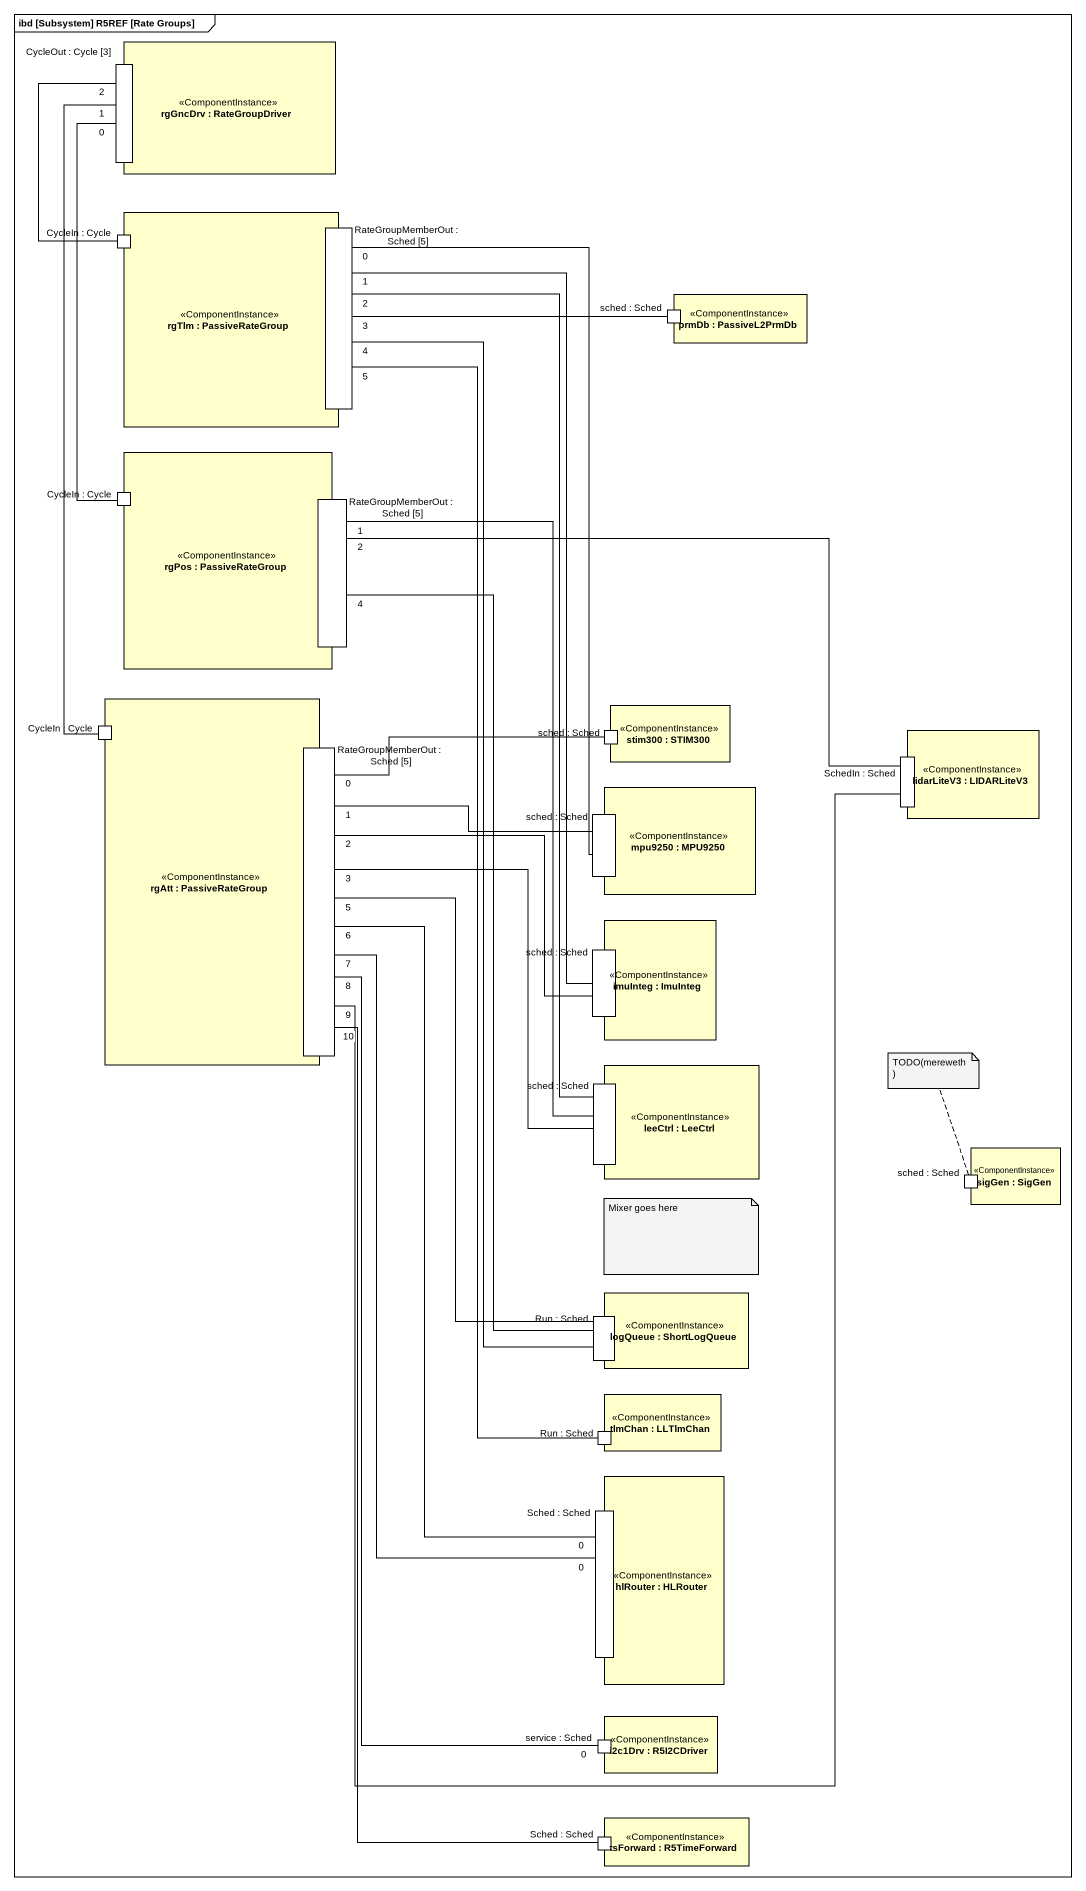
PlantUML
@startuml
mainframe ibd [Subsystem] R5REF [Rate Groups]
rectangle "rgGncDrv : RateGroupDriver" as rgGncDrv <<ComponentInstance>> {
  port "CycleOut : Cycle [3]" as CycleOut_Cycle_3
}
rectangle "rgTlm : PassiveRateGroup" as rgTlm <<ComponentInstance>> {
  port "CycleIn : Cycle" as CycleIn_Cycle
  port "RateGroupMemberOut : Sched [5]" as RateGroupMemberOut_Sched_5
}
rectangle "prmDb : PassiveL2PrmDb" as prmDb <<ComponentInstance>> {
  port "sched : Sched" as sched_Sched
}
rectangle "rgPos : PassiveRateGroup" as rgPos <<ComponentInstance>> {
  port "CycleIn : Cycle" as CycleIn_Cycle_2
  port "RateGroupMemberOut : Sched [5]" as RateGroupMemberOut_Sched_5_2
}
rectangle "rgAtt : PassiveRateGroup" as rgAtt <<ComponentInstance>> {
  port "CycleIn : Cycle" as CycleIn_Cycle_3
  port "RateGroupMemberOut : Sched [5]" as RateGroupMemberOut_Sched_5_3
}
rectangle "stim300 : STIM300" as stim300 <<ComponentInstance>> {
  port "sched : Sched" as sched_Sched_2
}
rectangle "lidarLiteV3 : LIDARLiteV3" as lidarLiteV3 <<ComponentInstance>> {
  port "SchedIn : Sched" as SchedIn_Sched
}
rectangle "mpu9250 : MPU9250" as mpu9250 <<ComponentInstance>> {
  port "sched : Sched" as sched_Sched_3
}
rectangle "imuInteg : ImuInteg" as imuInteg <<ComponentInstance>> {
  port "sched : Sched" as sched_Sched_4
}
rectangle "leeCtrl : LeeCtrl" as leeCtrl <<ComponentInstance>> {
  port "sched : Sched" as sched_Sched_5
}
rectangle "sigGen : SigGen" as sigGen <<ComponentInstance>> {
  port "sched : Sched" as sched_Sched_6
}
rectangle "logQueue : ShortLogQueue" as logQueue <<ComponentInstance>> {
  port "Run : Sched" as Run_Sched
}
rectangle "tlmChan : LLTlmChan" as tlmChan <<ComponentInstance>> {
  port "Run : Sched" as Run_Sched_2
}
rectangle "hlRouter : HLRouter" as hlRouter <<ComponentInstance>> {
  port "Sched : Sched" as Sched_Sched
}
rectangle "i2c1Drv : R5I2CDriver" as i2c1Drv <<ComponentInstance>> {
  port "service : Sched" as service_Sched
}
rectangle "tsForward : R5TimeForward" as tsForward <<ComponentInstance>> {
  port "Sched : Sched" as Sched_Sched_2
}
CycleOut_Cycle_3 "0" -- CycleIn_Cycle_2
CycleIn_Cycle -up- "2" CycleOut_Cycle_3
RateGroupMemberOut_Sched_5 "0" -- sched_Sched_3
RateGroupMemberOut_Sched_5 "1" -- sched_Sched_4
sched_Sched -left- "3" RateGroupMemberOut_Sched_5
RateGroupMemberOut_Sched_5_2 "2" -right- SchedIn_Sched
CycleIn_Cycle_3 -up- "1" CycleOut_Cycle_3
RateGroupMemberOut_Sched_5_3 "0" -right- sched_Sched_2
RateGroupMemberOut_Sched_5_3 "9" -right- SchedIn_Sched
RateGroupMemberOut_Sched_5_3 "2" -right- sched_Sched_4
RateGroupMemberOut_Sched_5_3 "6" -- "0" Sched_Sched
RateGroupMemberOut_Sched_5_3 "8" -- "0" service_Sched
sched_Sched_3 -left- "1" RateGroupMemberOut_Sched_5_3
sched_Sched_5 -up- "2" RateGroupMemberOut_Sched_5
sched_Sched_5 -up- "1" RateGroupMemberOut_Sched_5_2
sched_Sched_5 -up- "3" RateGroupMemberOut_Sched_5_3
Run_Sched -up- "4" RateGroupMemberOut_Sched_5
Run_Sched -up- "4" RateGroupMemberOut_Sched_5_2
Run_Sched -up- "5" RateGroupMemberOut_Sched_5_3
Run_Sched_2 -up- "5" RateGroupMemberOut_Sched_5
Sched_Sched "0" -up- "7" RateGroupMemberOut_Sched_5_3
Sched_Sched_2 -up- "10" RateGroupMemberOut_Sched_5_3
note as N1
  TODO(mereweth)
end note
N1 .. sched_Sched_6
note as N2
  Mixer goes here
end note
@enduml
